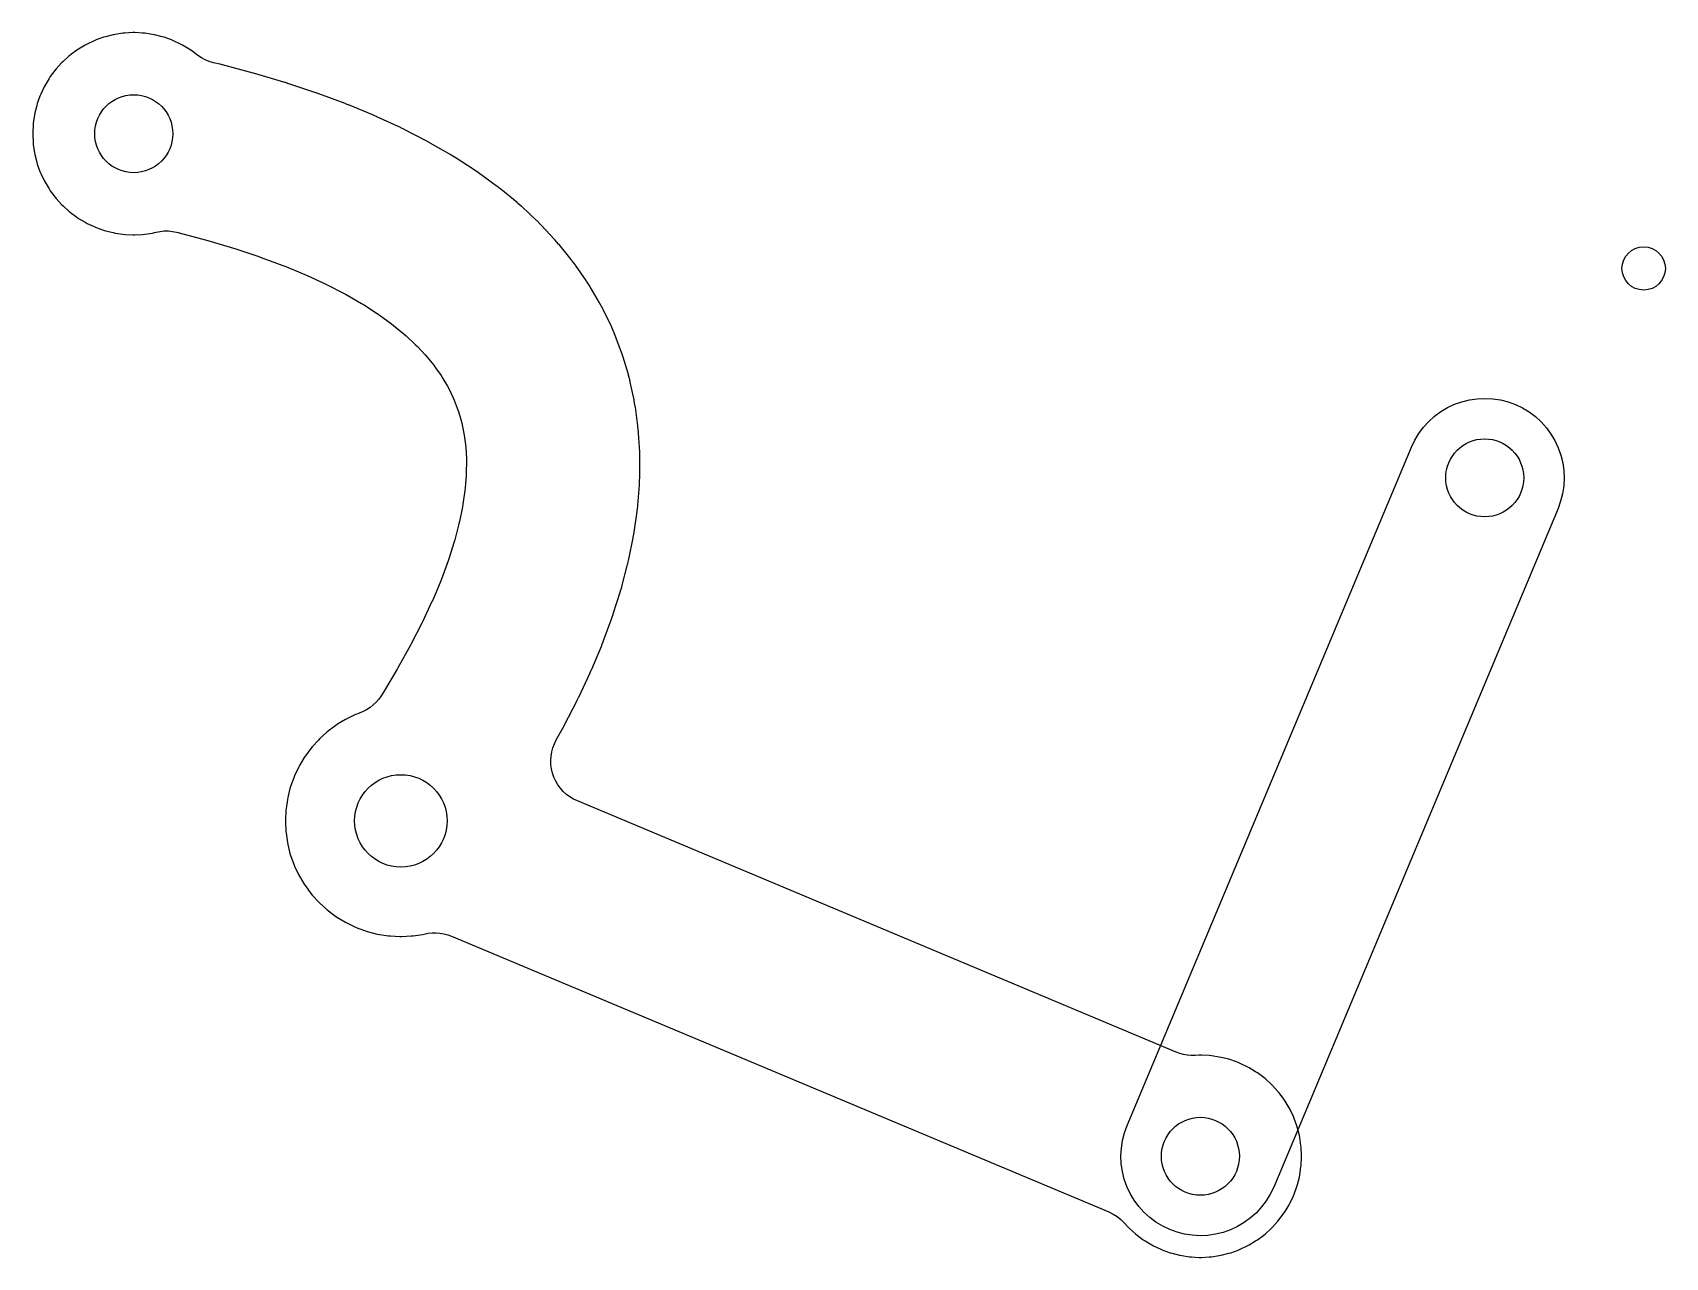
# Model space of a CAD drawing. Header units: metres. Extents: x -223 to 3, y -137 to 33.
import ezdxf

# ---------------------------------------------------------------- set-up
doc = ezdxf.new("R2010")
doc.units = ezdxf.units.M
for name, color, linetype in [('CENTRES', 8, 'Continuous'), ('HOLES', 1, 'Continuous'), ('LINK', 3, 'Continuous'), ('ROCKER', 5, 'Continuous')]:
    doc.layers.add(name, color=color, linetype=linetype)

msp = doc.modelspace()

# ---------------------------------------------------------------- linework, layer by layer
at = {"layer": 'CENTRES'}
msp.add_circle((0, 0), 3, dxfattribs=at)
at = {"layer": 'HOLES'}
for centre, radius in [((-208.97, 18.65), 5.4), ((-172, -76.5), 6.4), ((-61.35, -122.94), 5.4)]:
    msp.add_circle(centre, radius, dxfattribs=at)
at = {"layer": 'LINK'}
msp.add_lwpolyline([(-32.15, -24.75), (-31.68, -23.78), (-31.12, -22.85), (-30.48, -21.99), (-29.75, -21.19), (-28.94, -20.47), (-28.07, -19.83), (-27.15, -19.28), (-26.17, -18.82), (-25.15, -18.46), (-24.1, -18.2), (-23.03, -18.05), (-21.96, -18), (-20.88, -18.06), (-19.81, -18.22), (-18.76, -18.49), (-17.75, -18.85), (-16.78, -19.32), (-15.85, -19.88), (-14.99, -20.52), (-14.19, -21.25), (-13.47, -22.06), (-12.83, -22.93), (-12.28, -23.85), (-11.82, -24.83), (-11.46, -25.85), (-11.2, -26.9), (-11.05, -27.97), (-11, -29.04), (-11.06, -30.12), (-11.22, -31.19), (-11.49, -32.24), (-11.85, -33.25), (-51.2, -127.19), (-51.67, -128.16), (-52.23, -129.09), (-52.87, -129.95), (-53.6, -130.75), (-54.41, -131.47), (-55.27, -132.11), (-56.2, -132.66), (-57.18, -133.12), (-58.2, -133.48), (-59.25, -133.73), (-60.31, -133.89), (-61.39, -133.94), (-62.47, -133.88), (-63.54, -133.72), (-64.58, -133.45), (-65.6, -133.08), (-66.57, -132.62), (-67.5, -132.06), (-68.36, -131.41), (-69.16, -130.68), (-69.88, -129.88), (-70.52, -129.01), (-71.07, -128.08), (-71.53, -127.11), (-71.89, -126.09), (-72.15, -125.04), (-72.3, -123.97), (-72.35, -122.89), (-72.29, -121.82), (-72.13, -120.75), (-71.86, -119.7), (-71.5, -118.69), (-32.15, -24.75)], close=True, dxfattribs=at)
for centre in [(-22, -29), (-61.35, -122.94)]:
    msp.add_circle(centre, 5.4, dxfattribs=at)
at = {"layer": 'ROCKER'}
msp.add_lwpolyline([(-62.09, -108.97), (-62.63, -108.98), (-63.16, -108.93), (-63.69, -108.84), (-64.21, -108.7), (-64.71, -108.51), (-147.57, -73.74), (-148.11, -73.48), (-148.61, -73.17), (-149.09, -72.82), (-149.52, -72.42), (-149.92, -71.97), (-150.27, -71.49), (-150.57, -70.98), (-150.82, -70.44), (-151.01, -69.88), (-151.15, -69.31), (-151.23, -68.72), (-151.25, -68.13), (-151.21, -67.53), (-151.12, -66.95), (-150.96, -66.38), (-150.75, -65.82), (-150.49, -65.29), (-149.6, -63.68), (-149.57, -63.64), (-149.4, -63.32), (-149.38, -63.28), (-147.61, -59.82), (-147.58, -59.77), (-147.41, -59.42), (-147.39, -59.37), (-145.81, -55.99), (-145.79, -55.94), (-145.62, -55.55), (-145.59, -55.5), (-144.21, -52.2), (-144.19, -52.14), (-144.02, -51.72), (-144, -51.66), (-142.81, -48.44), (-142.79, -48.38), (-142.63, -47.91), (-142.61, -47.84), (-141.61, -44.71), (-141.59, -44.64), (-141.44, -44.13), (-141.42, -44.05), (-140.63, -41), (-140.61, -40.92), (-140.48, -40.36), (-140.46, -40.28), (-139.86, -37.32), (-139.84, -37.23), (-139.73, -36.62), (-139.72, -36.53), (-139.31, -33.65), (-139.3, -33.56), (-139.22, -32.9), (-139.22, -32.8), (-138.99, -30), (-138.99, -29.9), (-138.96, -29.2), (-138.95, -29.1), (-138.92, -26.38), (-138.92, -26.27), (-138.94, -25.53), (-138.94, -25.42), (-139.1, -22.79), (-139.11, -22.67), (-139.19, -21.9), (-139.2, -21.79), (-139.54, -19.23), (-139.56, -19.12), (-139.7, -18.32), (-139.72, -18.2), (-140.25, -15.73), (-140.28, -15.61), (-140.49, -14.8), (-140.52, -14.69), (-141.24, -12.29), (-141.27, -12.17), (-141.55, -11.38), (-141.59, -11.27), (-142.49, -8.94), (-142.54, -8.83), (-142.87, -8.05), (-142.92, -7.95), (-144.02, -5.69), (-144.07, -5.58), (-144.46, -4.85), (-144.52, -4.75), (-145.8, -2.56), (-145.86, -2.46), (-146.3, -1.78), (-146.36, -1.68), (-147.83, 0.44), (-147.9, 0.53), (-148.37, 1.15), (-148.44, 1.24), (-150.1, 3.29), (-150.17, 3.37), (-150.66, 3.93), (-150.73, 4.01), (-152.59, 6), (-152.66, 6.07), (-153.16, 6.57), (-153.23, 6.64), (-155.28, 8.55), (-155.35, 8.62), (-155.85, 9.05), (-155.92, 9.11), (-158.17, 10.96), (-158.24, 11.02), (-158.73, 11.4), (-158.8, 11.45), (-161.25, 13.23), (-161.32, 13.28), (-161.79, 13.6), (-161.86, 13.65), (-164.51, 15.36), (-164.57, 15.4), (-165.03, 15.68), (-165.09, 15.72), (-167.94, 17.36), (-168, 17.39), (-168.43, 17.63), (-168.49, 17.66), (-171.54, 19.23), (-171.6, 19.26), (-172.01, 19.46), (-172.07, 19.49), (-175.31, 20.99), (-175.36, 21.01), (-175.75, 21.18), (-175.8, 21.2), (-179.25, 22.63), (-179.3, 22.65), (-179.66, 22.79), (-179.71, 22.81), (-183.36, 24.17), (-183.4, 24.19), (-183.74, 24.3), (-183.79, 24.32), (-187.63, 25.6), (-187.68, 25.62), (-187.99, 25.72), (-188.04, 25.73), (-192.08, 26.94), (-192.12, 26.95), (-192.42, 27.03), (-192.46, 27.04), (-196.7, 28.18), (-196.74, 28.19), (-197.01, 28.26), (-197.05, 28.27), (-197.94, 28.48), (-198.52, 28.65), (-199.08, 28.88), (-199.61, 29.16), (-200.12, 29.5), (-201.07, 30.2), (-201.32, 30.37), (-202.24, 30.92), (-202.5, 31.06), (-203.48, 31.52), (-203.75, 31.63), (-204.77, 32), (-205.05, 32.08), (-206.1, 32.35), (-206.38, 32.4), (-207.45, 32.56), (-207.75, 32.59), (-208.82, 32.64), (-209.12, 32.64), (-210.2, 32.59), (-210.49, 32.56), (-211.56, 32.4), (-211.84, 32.35), (-212.89, 32.08), (-213.17, 32), (-214.19, 31.63), (-214.46, 31.52), (-215.44, 31.06), (-215.7, 30.92), (-216.62, 30.37), (-216.87, 30.2), (-217.73, 29.56), (-217.96, 29.37), (-218.76, 28.65), (-218.97, 28.44), (-219.69, 27.64), (-219.88, 27.41), (-220.52, 26.55), (-220.69, 26.3), (-221.24, 25.38), (-221.38, 25.12), (-221.84, 24.14), (-221.95, 23.87), (-222.32, 22.85), (-222.4, 22.57), (-222.67, 21.53), (-222.72, 21.24), (-222.88, 20.17), (-222.91, 19.88), (-222.96, 18.8), (-222.96, 18.5), (-222.91, 17.43), (-222.88, 17.13), (-222.72, 16.07), (-222.67, 15.78), (-222.4, 14.73), (-222.32, 14.45), (-221.95, 13.43), (-221.84, 13.16), (-221.38, 12.18), (-221.24, 11.92), (-220.69, 11), (-220.52, 10.75), (-219.88, 9.89), (-219.69, 9.66), (-218.97, 8.86), (-218.76, 8.65), (-217.96, 7.93), (-217.73, 7.74), (-216.87, 7.1), (-216.62, 6.93), (-215.7, 6.38), (-215.44, 6.24), (-214.46, 5.78), (-214.19, 5.67), (-213.17, 5.3), (-212.89, 5.22), (-211.84, 4.96), (-211.56, 4.9), (-210.49, 4.74), (-210.2, 4.71), (-209.12, 4.66), (-208.82, 4.66), (-207.75, 4.71), (-207.45, 4.74), (-206.38, 4.9), (-206.1, 4.96), (-205.89, 5.01), (-205.33, 5.12), (-204.76, 5.18), (-204.18, 5.18), (-203.61, 5.13), (-203.04, 5.02), (-202.84, 4.97), (-202.68, 4.93), (-198.89, 3.92), (-198.72, 3.87), (-195.16, 2.81), (-194.98, 2.75), (-191.65, 1.64), (-191.46, 1.57), (-188.36, 0.42), (-188.15, 0.34), (-185.3, -0.84), (-185.08, -0.94), (-182.46, -2.15), (-182.22, -2.26), (-179.84, -3.49), (-179.59, -3.63), (-177.45, -4.87), (-177.19, -5.02), (-175.27, -6.26), (-175, -6.45), (-173.31, -7.68), (-173.03, -7.89), (-171.56, -9.1), (-171.28, -9.35), (-170.01, -10.53), (-169.72, -10.82), (-168.65, -11.97), (-168.37, -12.29), (-167.46, -13.41), (-167.19, -13.76), (-166.43, -14.85), (-166.19, -15.24), (-165.56, -16.31), (-165.33, -16.73), (-164.81, -17.81), (-164.62, -18.25), (-164.2, -19.34), (-164.04, -19.8), (-163.7, -20.94), (-163.58, -21.4), (-163.32, -22.61), (-163.24, -23.07), (-163.07, -24.38), (-163.02, -24.83), (-162.94, -26.26), (-162.93, -26.69), (-162.95, -28.27), (-162.96, -28.67), (-163.1, -30.4), (-163.14, -30.77), (-163.41, -32.66), (-163.47, -33), (-163.89, -35.05), (-163.96, -35.37), (-164.54, -37.58), (-164.62, -37.87), (-165.37, -40.23), (-165.46, -40.5), (-166.39, -43.01), (-166.49, -43.26), (-167.6, -45.92), (-167.7, -46.14), (-169.01, -48.94), (-169.1, -49.14), (-170.61, -52.08), (-170.71, -52.26), (-172.41, -55.32), (-172.51, -55.49), (-174.42, -58.68), (-174.51, -58.83), (-174.73, -59.17), (-175.05, -59.63), (-175.42, -60.06), (-175.83, -60.45), (-176.27, -60.8), (-176.74, -61.11), (-177.24, -61.37), (-177.76, -61.59), (-177.98, -61.67), (-178.26, -61.78), (-179.41, -62.33), (-179.67, -62.46), (-180.76, -63.12), (-181.01, -63.28), (-182.03, -64.04), (-182.26, -64.23), (-183.2, -65.09), (-183.41, -65.3), (-184.27, -66.24), (-184.46, -66.47), (-185.22, -67.49), (-185.38, -67.74), (-186.04, -68.83), (-186.17, -69.09), (-186.72, -70.24), (-186.83, -70.52), (-187.26, -71.72), (-187.35, -72), (-187.66, -73.24), (-187.71, -73.52), (-187.9, -74.79), (-187.93, -75.08), (-187.99, -76.35), (-187.99, -76.65), (-187.93, -77.92), (-187.9, -78.21), (-187.71, -79.48), (-187.66, -79.76), (-187.35, -81), (-187.26, -81.28), (-186.83, -82.48), (-186.72, -82.76), (-186.17, -83.91), (-186.04, -84.17), (-185.38, -85.26), (-185.22, -85.51), (-184.46, -86.53), (-184.27, -86.76), (-183.41, -87.7), (-183.2, -87.91), (-182.26, -88.77), (-182.03, -88.96), (-181.01, -89.72), (-180.76, -89.88), (-179.67, -90.54), (-179.41, -90.67), (-178.26, -91.22), (-177.98, -91.33), (-176.78, -91.76), (-176.5, -91.85), (-175.26, -92.16), (-174.98, -92.21), (-173.71, -92.4), (-173.42, -92.43), (-172.15, -92.49), (-171.85, -92.49), (-170.58, -92.43), (-170.29, -92.4), (-169.02, -92.21), (-168.59, -92.13), (-168.59, -92.13), (-168.23, -92.06), (-167.69, -92), (-167.14, -91.99), (-166.59, -92.03), (-166.04, -92.12), (-165.51, -92.26), (-164.99, -92.45), (-74, -130.64), (-73.41, -130.93), (-72.85, -131.28), (-72.34, -131.69), (-71.88, -132.15), (-71.35, -132.73), (-71.14, -132.94), (-70.34, -133.66), (-70.11, -133.85), (-69.25, -134.49), (-69, -134.65), (-68.08, -135.21), (-67.82, -135.35), (-66.84, -135.81), (-66.57, -135.92), (-65.55, -136.29), (-65.27, -136.37), (-64.22, -136.63), (-63.94, -136.69), (-62.87, -136.85), (-62.57, -136.88), (-61.5, -136.93), (-61.2, -136.93), (-60.12, -136.88), (-59.83, -136.85), (-58.76, -136.69), (-58.48, -136.63), (-57.43, -136.37), (-57.15, -136.29), (-56.13, -135.92), (-55.86, -135.81), (-54.88, -135.35), (-54.62, -135.21), (-53.7, -134.65), (-53.45, -134.49), (-52.59, -133.85), (-52.36, -133.66), (-51.56, -132.94), (-51.35, -132.73), (-50.63, -131.93), (-50.44, -131.7), (-49.8, -130.83), (-49.63, -130.59), (-49.08, -129.66), (-48.94, -129.4), (-48.48, -128.43), (-48.37, -128.16), (-48, -127.14), (-47.92, -126.86), (-47.65, -125.81), (-47.6, -125.52), (-47.44, -124.46), (-47.41, -124.16), (-47.36, -123.08), (-47.36, -122.79), (-47.41, -121.71), (-47.44, -121.42), (-47.6, -120.35), (-47.65, -120.06), (-47.92, -119.02), (-48, -118.73), (-48.37, -117.72), (-48.48, -117.45), (-48.94, -116.47), (-49.08, -116.21), (-49.63, -115.29), (-49.8, -115.04), (-50.44, -114.17), (-50.63, -113.95), (-51.35, -113.15), (-51.56, -112.94), (-52.36, -112.21), (-52.59, -112.03), (-53.45, -111.38), (-53.7, -111.22), (-54.62, -110.67), (-54.88, -110.53), (-55.86, -110.07), (-56.13, -109.95), (-57.15, -109.59), (-57.43, -109.5), (-58.48, -109.24), (-58.76, -109.19), (-59.83, -109.03), (-60.12, -109), (-61.2, -108.94), (-61.5, -108.94), (-62.09, -108.97)], close=True, dxfattribs=at)

doc.saveas('drawing.dxf')
